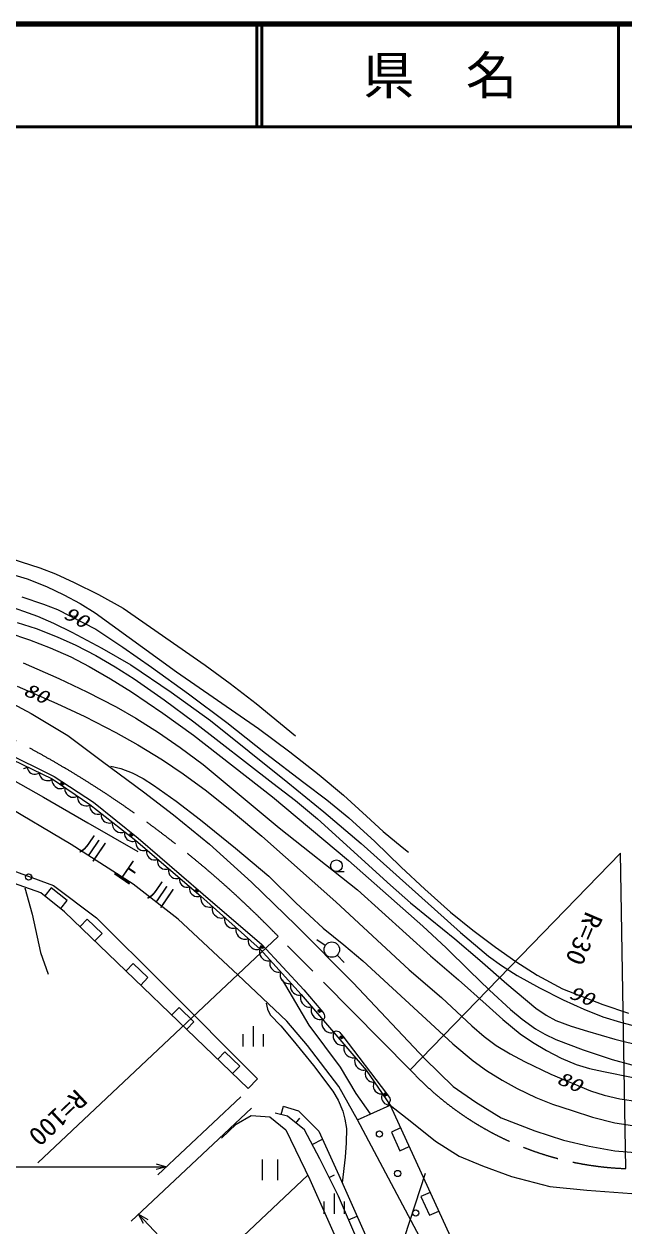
# Model space of a CAD drawing. Units: millimetres, scale not verified. Extents: x 40000 to 680000, y 20000 to 380000.
# Drawn here: x 275079 to 333538, y 262898 to 380000 of the extents above; entities that cross this region are included whole.
import ezdxf
from ezdxf.enums import TextEntityAlignment as Align

# ---------------------------------------------------------------- set-up
doc = ezdxf.new("R2010")
doc.units = ezdxf.units.MM
doc.header["$LTSCALE"] = 1000
doc.linetypes.add('CHAIN', pattern=[18.5, 12, -1.5, 3.5, -1.5])
for name, color, linetype, lineweight in [('M-BGD', 7, 'Continuous', 13), ('M-BGD-EXST', 7, 'Continuous', 13), ('M-BMK', 2, 'CHAIN', 13), ('M-STR-HTXT', 7, 'Continuous', 13), ('M-TTL', 2, 'Continuous', 140), ('M-TTL-LINE', 7, 'Continuous', 50)]:
    doc.layers.add(name, color=color, linetype=linetype, lineweight=lineweight)
doc.layers.add('M-BGD-HTXT', color=7, linetype='Continuous')
doc.layers.add('M-TTL-TXT', color=7, linetype='Continuous')
doc.styles.add('ＭＳ ゴシック', font='')
doc.styles.get('ＭＳ ゴシック').set_extended_font_data('MS Gothic')

msp = doc.modelspace()

# ---------------------------------------------------------------- linework, layer by layer
at = {"layer": 'M-BGD'}
for p, q in [((272520, 314541), (275773, 312819)), ((275773, 312819), (279333, 310675)), ((279333, 310675), (282739, 308149)), ((272969, 308796), (277809, 306452)), ((273103, 309118), (278010, 306688)), ((282739, 308149), (286720, 305202)), ((272261, 307314), (276962, 304689)), ((275013, 307464), (275150, 307491)), ((275150, 307491), (275262, 307530)), ((275262, 307530), (275399, 307619)), ((275399, 307619), (275412, 307468)), ((275412, 307468), (275449, 307364)), ((275449, 307364), (275508, 307248)), ((275508, 307248), (275615, 307110)), ((275615, 307110), (275744, 307019)), ((275744, 307019), (275884, 306951)), ((275884, 306951), (276036, 306906)), ((276036, 306906), (276210, 306908)), ((276210, 306908), (276338, 306933)), ((276338, 306933), (276442, 306970)), ((276442, 306970), (276569, 307053)), ((276569, 307053), (276584, 306890)), ((276584, 306890), (276623, 306778)), ((276623, 306778), (276687, 306653)), ((276687, 306653), (276801, 306505)), ((276801, 306505), (276940, 306406)), ((276940, 306406), (277092, 306333)), ((277092, 306333), (277255, 306285)), ((277255, 306285), (277443, 306287)), ((277443, 306287), (277580, 306314)), ((277580, 306314), (277692, 306353)), ((277692, 306353), (277829, 306443)), ((277809, 306452), (277800, 306277)), ((277800, 306277), (277824, 306152)), ((277809, 306452), (281498, 303955)), ((277824, 306152), (277873, 306011)), ((277873, 306011), (277971, 305835)), ((277971, 305835), (278104, 305709)), ((278010, 306688), (281841, 304183)), ((278104, 305709), (278253, 305608)), ((276962, 304689), (281296, 302186)), ((278253, 305608), (278419, 305532)), ((278419, 305532), (278618, 305506)), ((278618, 305506), (278768, 305513)), ((278768, 305513), (278893, 305537)), ((278893, 305537), (279051, 305611)), ((279051, 305611), (279042, 305436)), ((279042, 305436), (279066, 305311)), ((279066, 305311), (279115, 305170)), ((279115, 305170), (279213, 304994)), ((279213, 304994), (279346, 304868)), ((279346, 304868), (279495, 304768)), ((279495, 304768), (279661, 304691)), ((279661, 304691), (279860, 304665)), ((279860, 304665), (280010, 304672)), ((280010, 304672), (280135, 304696)), ((280135, 304696), (280294, 304770)), ((280294, 304770), (280284, 304595)), ((280284, 304595), (280308, 304470)), ((280308, 304470), (280357, 304329)), ((286720, 305202), (289628, 302944)), ((276718, 295349), (253338, 303651)), ((279665, 300050), (272890, 304078)), ((280357, 304329), (280456, 304153)), ((280456, 304153), (280588, 304027)), ((280588, 304027), (280737, 303927)), ((280737, 303927), (280903, 303850)), ((280903, 303850), (281102, 303824)), ((281102, 303824), (281252, 303831)), ((281252, 303831), (281377, 303855)), ((281377, 303855), (281536, 303929)), ((281498, 303955), (281477, 303793)), ((281477, 303793), (281492, 303675)), ((281492, 303675), (281528, 303540)), ((281498, 303955), (285981, 300441)), ((281528, 303540), (281608, 303370)), ((281608, 303370), (281723, 303244)), ((281841, 304183), (286187, 300678)), ((281296, 302186), (286179, 299378)), ((281723, 303244), (281856, 303141)), ((281856, 303141), (282005, 303059)), ((282005, 303059), (282189, 303022)), ((282189, 303022), (282329, 303019)), ((282329, 303019), (282447, 303033)), ((282447, 303033), (282599, 303091)), ((282599, 303091), (282579, 302929)), ((282579, 302929), (282594, 302811)), ((282594, 302811), (282630, 302676)), ((282630, 302676), (282710, 302506)), ((282710, 302506), (282825, 302381)), ((282825, 302381), (282957, 302277)), ((282957, 302277), (283107, 302195)), ((283107, 302195), (283291, 302158)), ((283291, 302158), (283431, 302155)), ((283431, 302155), (283549, 302169)), ((283549, 302169), (283701, 302228)), ((283701, 302228), (283680, 302054)), ((289628, 302944), (293156, 300096)), ((283680, 302054), (283695, 301928)), ((283695, 301928), (283734, 301783)), ((283734, 301783), (283820, 301601)), ((283820, 301601), (283943, 301466)), ((283943, 301466), (284085, 301355)), ((284085, 301355), (284245, 301268)), ((284245, 301268), (284442, 301228)), ((284442, 301228), (284592, 301224)), ((284592, 301224), (284719, 301240)), ((284719, 301240), (284882, 301302)), ((284882, 301302), (284862, 301140)), ((284862, 301140), (284876, 301022)), ((284876, 301022), (284912, 300887)), ((267805, 299805), (277938, 296082)), ((285709, 296204), (279665, 300050)), ((284912, 300887), (284993, 300717)), ((284993, 300717), (285108, 300592)), ((285108, 300592), (285240, 300488)), ((285240, 300488), (285389, 300406)), ((285389, 300406), (285573, 300369)), ((285573, 300369), (285713, 300366)), ((285713, 300366), (285831, 300380)), ((285831, 300380), (285984, 300439)), ((285981, 300441), (285954, 300280)), ((285954, 300280), (285963, 300162)), ((285963, 300162), (285994, 300025)), ((285981, 300441), (292320, 295024)), ((285994, 300025), (286067, 299852)), ((286067, 299852), (286176, 299721)), ((286187, 300678), (292542, 295211)), ((293156, 300096), (297247, 296401)), ((286176, 299721), (286304, 299612)), ((286304, 299612), (286450, 299524)), ((286450, 299524), (286632, 299479)), ((286632, 299479), (286772, 299470)), ((286772, 299470), (286890, 299480)), ((286890, 299480), (287045, 299531)), ((287045, 299531), (287018, 299370)), ((287018, 299370), (287027, 299252)), ((287027, 299252), (287058, 299115)), ((287058, 299115), (287131, 298942)), ((287131, 298942), (287241, 298812)), ((287241, 298812), (287368, 298703)), ((287368, 298703), (287514, 298615)), ((287514, 298615), (287697, 298570)), ((287955, 298570), (288109, 298622)), ((288109, 298622), (288082, 298461)), ((287697, 298570), (287836, 298561)), ((287836, 298561), (287955, 298570)), ((288082, 298461), (288092, 298343)), ((288092, 298343), (288122, 298206)), ((288122, 298206), (288195, 298033)), ((288195, 298033), (288305, 297902)), ((288305, 297902), (288433, 297793)), ((288433, 297793), (288579, 297705)), ((288579, 297705), (288761, 297660)), ((288761, 297660), (288901, 297651)), ((288901, 297651), (289019, 297661)), ((289019, 297661), (289174, 297712)), ((289174, 297712), (289147, 297551)), ((289147, 297551), (289156, 297433)), ((289156, 297433), (289187, 297296)), ((289187, 297296), (289260, 297123)), ((289260, 297123), (289369, 296993)), ((289369, 296993), (289497, 296884)), ((289497, 296884), (289643, 296796)), ((289643, 296796), (289825, 296751)), ((289825, 296751), (289965, 296742)), ((289965, 296742), (290083, 296751)), ((290083, 296751), (290238, 296803)), ((290238, 296803), (290213, 296653)), ((290213, 296653), (290222, 296543)), ((290222, 296543), (290250, 296417)), ((290250, 296417), (290318, 296256)), ((297247, 296401), (301601, 292179)), ((305520, 297420), (306270, 297420)), ((275167, 295846), (275873, 293285)), ((279037, 293518), (276718, 295349)), ((277712, 295838), (277093, 295053)), ((279282, 294599), (277712, 295838)), ((277938, 296082), (282150, 292907)), ((290104, 292785), (285709, 296204)), ((290318, 296256), (290420, 296135)), ((290420, 296135), (290538, 296033)), ((290538, 296033), (290674, 295952)), ((290674, 295952), (290843, 295910)), ((290843, 295910), (290973, 295902)), ((290973, 295902), (291083, 295910)), ((291083, 295910), (291226, 295958)), ((291226, 295958), (291199, 295797)), ((291199, 295797), (291209, 295679)), ((291209, 295679), (291239, 295542)), ((291239, 295542), (291312, 295369)), ((291312, 295369), (291422, 295239)), ((291422, 295239), (291550, 295130)), ((291550, 295130), (291696, 295042)), ((292542, 295211), (298243, 290305)), ((278662, 293814), (279282, 294599)), ((291696, 295042), (291878, 294997)), ((291878, 294997), (292018, 294988)), ((292018, 294988), (292136, 294997)), ((292136, 294997), (292291, 295049)), ((292320, 295024), (292287, 294852)), ((292287, 294852), (292294, 294725)), ((292294, 294725), (292324, 294578)), ((292320, 295024), (298083, 289876)), ((292324, 294578), (292398, 294391)), ((292398, 294391), (292512, 294249)), ((292512, 294249), (292647, 294129)), ((292647, 294129), (292801, 294031)), ((292801, 294031), (292995, 293978)), ((292995, 293978), (293144, 293966)), ((293144, 293966), (293272, 293973)), ((293272, 293973), (293439, 294025)), ((293439, 294025), (293404, 293841)), ((275873, 293285), (276689, 289535)), ((296923, 276303), (279037, 293518)), ((281246, 292780), (280552, 292059)), ((282687, 291393), (281246, 292780)), ((282150, 292907), (288682, 286437)), ((295926, 287366), (290104, 292785)), ((293404, 293841), (293411, 293706)), ((293411, 293706), (293443, 293549)), ((293443, 293549), (293522, 293349)), ((293522, 293349), (293644, 293198)), ((293644, 293198), (293787, 293070)), ((293787, 293070), (293952, 292966)), ((293952, 292966), (294159, 292909)), ((294159, 292909), (294318, 292896)), ((294318, 292896), (294454, 292903)), ((294454, 292903), (294632, 292959)), ((294632, 292959), (294599, 292787)), ((294599, 292787), (294606, 292660)), ((294606, 292660), (294636, 292513)), ((294636, 292513), (294710, 292326)), ((294710, 292326), (294824, 292183)), ((294824, 292183), (294958, 292063)), ((294958, 292063), (295113, 291966)), ((295113, 291966), (295307, 291913)), ((295307, 291913), (295456, 291900)), ((295456, 291900), (295583, 291907)), ((295583, 291907), (295750, 291959)), ((295750, 291959), (295715, 291776)), ((295715, 291776), (295723, 291640)), ((295723, 291640), (295755, 291484)), ((301601, 292179), (307143, 286571)), ((281993, 290673), (282687, 291393)), ((295755, 291484), (295834, 291284)), ((295834, 291284), (295956, 291132)), ((295956, 291132), (296099, 291004)), ((296099, 291004), (296263, 290900)), ((296263, 290900), (296471, 290844)), ((296471, 290844), (296630, 290830)), ((296630, 290830), (296765, 290838)), ((296765, 290838), (296944, 290893)), ((296944, 290893), (296911, 290722)), ((296911, 290722), (296918, 290594)), ((296918, 290594), (296948, 290447)), ((296948, 290447), (297022, 290260)), ((304437, 290225), (303595, 290764)), ((276689, 289535), (277432, 287420)), ((297022, 290260), (297136, 290118)), ((297136, 290118), (297270, 289998)), ((297270, 289998), (297425, 289901)), ((297425, 289901), (297619, 289848)), ((297619, 289848), (297768, 289835)), ((297768, 289835), (297895, 289842)), ((297895, 289842), (298062, 289894)), ((298032, 289708), (298026, 289581)), ((298026, 289581), (298039, 289432)), ((298083, 289876), (298032, 289708)), ((298039, 289432), (298093, 289238)), ((298083, 289876), (302078, 285458)), ((298243, 290305), (302355, 285912)), ((305590, 289282), (306286, 288563)), ((285717, 288476), (285024, 287756)), ((287158, 287089), (285717, 288476)), ((298093, 289238), (298192, 289084)), ((298192, 289084), (298312, 288951)), ((298312, 288951), (298455, 288838)), ((298455, 288838), (298643, 288764)), ((298643, 288764), (298790, 288736)), ((298790, 288736), (298917, 288729)), ((298917, 288729), (299089, 288763)), ((299038, 288596), (299032, 288469)), ((299032, 288469), (299045, 288319)), ((299089, 288763), (299038, 288596)), ((299045, 288319), (299099, 288126)), ((299099, 288126), (299198, 287972)), ((286465, 286369), (287158, 287089)), ((300687, 282849), (295926, 287366)), ((299198, 287972), (299319, 287838)), ((299319, 287838), (299462, 287725)), ((299462, 287725), (299649, 287652)), ((299649, 287652), (299796, 287623)), ((299796, 287623), (299923, 287617)), ((299923, 287617), (300095, 287651)), ((300044, 287483), (300038, 287356)), ((300038, 287356), (300051, 287207)), ((300095, 287651), (300044, 287483)), ((300051, 287207), (300105, 287013)), ((300105, 287013), (300204, 286859)), ((288682, 286437), (297839, 277219)), ((300204, 286859), (300325, 286726)), ((300219, 286864), (302844, 282469)), ((300325, 286726), (300468, 286612)), ((300468, 286612), (300655, 286539)), ((300655, 286539), (300802, 286511)), ((300802, 286511), (300930, 286504)), ((300930, 286504), (301101, 286538)), ((301050, 286371), (301044, 286244)), ((301044, 286244), (301058, 286094)), ((301101, 286538), (301050, 286371)), ((301058, 286094), (301112, 285900)), ((301112, 285900), (301210, 285747)), ((301210, 285747), (301331, 285613)), ((302355, 285912), (303991, 283949)), ((307143, 286571), (314136, 279182)), ((301331, 285613), (301474, 285500)), ((301474, 285500), (301661, 285427)), ((301661, 285427), (301809, 285398)), ((301809, 285398), (301936, 285392)), ((301936, 285392), (302107, 285426)), ((302020, 285281), (302009, 285145)), ((302009, 285145), (302020, 284985)), ((302078, 285458), (302020, 285281)), ((302020, 284985), (302072, 284777)), ((302072, 284777), (302173, 284611)), ((302078, 285458), (308417, 278081)), ((302173, 284611), (302298, 284465)), ((290189, 284173), (289495, 283452)), ((291630, 282786), (290189, 284173)), ((302298, 284465), (302448, 284340)), ((302448, 284340), (302646, 284257)), ((302646, 284257), (302802, 284223)), ((302802, 284223), (302937, 284213)), ((302937, 284213), (303121, 284244)), ((303062, 284067), (303052, 283932)), ((303052, 283932), (303063, 283772)), ((303121, 284244), (303062, 284067)), ((303063, 283772), (303115, 283564)), ((303115, 283564), (303216, 283397)), ((303216, 283397), (303341, 283252)), ((303991, 283949), (304183, 283719)), ((304183, 283719), (304285, 283596)), ((304285, 283596), (304334, 283506)), ((304334, 283506), (304365, 283376)), ((290936, 282065), (291630, 282786)), ((297390, 282377), (297390, 280377)), ((302702, 280468), (300687, 282849)), ((302844, 282469), (305897, 278379)), ((303341, 283252), (303491, 283127)), ((303491, 283127), (303688, 283044)), ((303688, 283044), (303845, 283009)), ((303845, 283009), (303980, 282999)), ((303980, 282999), (304164, 283031)), ((304102, 282843), (304091, 282699)), ((304091, 282699), (304102, 282529)), ((304164, 283031), (304102, 282843)), ((304102, 282529), (304158, 282308)), ((304158, 282308), (304265, 282131)), ((304229, 282976), (304183, 282938)), ((304293, 283056), (304229, 282976)), ((304347, 283179), (304293, 283056)), ((304370, 283276), (304347, 283179)), ((304365, 283376), (304370, 283276)), ((296390, 281577), (296390, 280377)), ((298390, 281577), (298390, 280377)), ((304265, 282131), (304398, 281976)), ((304398, 281976), (304556, 281844)), ((304556, 281844), (304767, 281755)), ((304767, 281755), (304933, 281719)), ((304933, 281719), (305077, 281708)), ((305077, 281708), (305272, 281741)), ((305197, 281792), (305261, 281841)), ((305213, 281564), (305203, 281429)), ((305203, 281429), (305214, 281269)), ((305272, 281741), (305213, 281564)), ((305214, 281269), (305266, 281061)), ((305261, 281841), (305381, 281881)), ((305266, 281061), (305367, 280895)), ((305381, 281881), (305497, 281894)), ((305497, 281894), (305637, 281875)), ((305637, 281875), (305745, 281832)), ((305745, 281832), (305862, 281745)), ((305862, 281745), (305959, 281618)), ((305959, 281618), (306141, 281379)), ((306141, 281379), (310393, 275800)), ((305754, 276500), (302702, 280468)), ((305367, 280895), (305492, 280749)), ((305492, 280749), (305641, 280624)), ((305641, 280624), (305839, 280541)), ((305839, 280541), (305996, 280507)), ((305996, 280507), (306131, 280496)), ((306131, 280496), (306315, 280528)), ((306256, 280351), (306246, 280215)), ((306246, 280215), (306256, 280056)), ((306315, 280528), (306256, 280351)), ((306256, 280056), (306309, 279848)), ((294660, 279869), (293967, 279149)), ((296101, 278482), (294660, 279869)), ((306309, 279848), (306410, 279681)), ((306410, 279681), (306535, 279535)), ((306535, 279535), (306684, 279411)), ((306684, 279411), (306882, 279328)), ((306882, 279328), (307038, 279293)), ((307038, 279293), (307174, 279283)), ((307174, 279283), (307358, 279314)), ((307299, 279137), (307289, 279002)), ((307289, 279002), (307299, 278842)), ((307358, 279314), (307299, 279137)), ((307299, 278842), (307352, 278634)), ((314136, 279182), (316907, 276477)), ((295408, 277762), (296101, 278482)), ((305897, 278379), (307423, 275815)), ((307352, 278634), (307452, 278468)), ((307452, 278468), (307578, 278322)), ((307578, 278322), (307727, 278197)), ((307727, 278197), (307925, 278114)), ((307925, 278114), (308081, 278080)), ((308081, 278080), (308217, 278069)), ((308217, 278069), (308400, 278101)), ((308328, 277816), (308322, 277676)), ((308322, 277676), (308348, 277490)), ((308350, 277933), (308328, 277816)), ((308417, 278081), (308350, 277933)), ((308417, 278081), (310756, 274678)), ((297839, 277219), (296923, 276303)), ((307567, 273249), (305754, 276500)), ((308348, 277490), (308420, 277336)), ((308420, 277336), (308515, 277197)), ((308515, 277197), (308634, 277075)), ((308634, 277075), (308798, 276984)), ((308798, 276984), (308931, 276939)), ((308931, 276939), (309047, 276917)), ((309047, 276917), (309210, 276927)), ((309121, 276662), (309115, 276522)), ((309115, 276522), (309141, 276336)), ((309143, 276779), (309121, 276662)), ((309210, 276927), (309143, 276779)), ((316907, 276477), (319092, 274945)), ((307423, 275815), (308817, 273809)), ((309141, 276336), (309213, 276182)), ((309213, 276182), (309308, 276043)), ((309308, 276043), (309426, 275921)), ((309426, 275921), (309591, 275830)), ((309591, 275830), (309723, 275785)), ((309723, 275785), (309840, 275763)), ((309840, 275763), (310003, 275773)), ((309920, 275527), (309915, 275397)), ((309915, 275397), (309939, 275224)), ((309940, 275636), (309920, 275527)), ((309939, 275224), (310006, 275081)), ((310003, 275773), (309940, 275636)), ((310393, 275800), (310575, 275561)), ((310575, 275561), (310672, 275434)), ((310672, 275434), (310716, 275342)), ((310716, 275342), (310741, 275211)), ((310741, 275211), (310742, 275111)), ((300147, 273744), (300361, 274572)), ((300319, 274585), (301809, 274126)), ((301809, 274126), (303796, 272139)), ((307567, 273249), (310756, 274678)), ((310006, 275081), (310094, 274953)), ((310094, 274953), (310204, 274839)), ((310204, 274839), (310356, 274754)), ((310356, 274754), (310480, 274713)), ((310480, 274713), (310588, 274693)), ((310588, 274817), (310541, 274781)), ((310656, 274894), (310588, 274817)), ((310588, 274693), (310739, 274702)), ((310715, 275014), (310656, 274894)), ((310742, 275111), (310715, 275014)), ((310756, 274678), (319400, 255845)), ((310756, 274678), (312869, 273018)), ((319092, 274945), (321578, 273422)), ((295734, 272827), (297224, 273668)), ((297224, 273668), (299020, 273515)), ((299020, 273515), (300587, 272254)), ((300739, 273591), (299555, 273897)), ((302421, 272254), (300739, 273591)), ((301580, 272923), (301961, 273401)), ((317402, 254769), (307567, 273249)), ((312869, 273018), (315174, 271174)), ((321578, 273422), (324865, 272179)), ((294320, 271452), (295734, 272827)), ((300587, 272254), (302917, 267440)), ((303911, 269427), (302421, 272254)), ((303796, 272139), (305745, 267860)), ((311779, 272448), (310871, 272031)), ((310871, 272031), (311705, 270213)), ((324865, 272179), (327632, 271257)), ((303166, 270840), (304151, 271360)), ((311705, 270213), (312614, 270630)), ((315174, 271174), (317479, 269714)), ((327632, 271257), (330157, 270656)), ((330157, 270656), (332643, 270215)), ((298298, 269357), (298298, 267357)), ((299818, 267357), (299818, 269357)), ((305706, 265797), (303911, 269427)), ((317479, 269714), (319746, 268754)), ((332643, 270215), (335449, 269974)), ((319746, 268754), (322589, 267717)), ((302917, 267440), (306776, 258843)), ((304809, 267612), (305322, 267866)), ((305745, 267860), (308496, 261708)), ((322589, 267717), (326316, 266756)), ((305286, 266071), (305286, 264071)), ((314661, 266170), (313752, 265753)), ((326316, 266756), (329927, 266372)), ((329927, 266372), (334307, 266065)), ((304286, 265271), (304286, 264071)), ((307693, 261174), (305706, 265797)), ((306286, 265271), (306286, 264071)), ((313752, 265753), (314586, 263936)), ((306700, 263485), (307540, 263846)), ((314586, 263936), (315495, 264353))]:
    msp.add_line(p, q, dxfattribs=at)
for points in [[(272897, 328217), (276608, 327026), (278141, 326435), (279959, 325605), (282337, 324411), (284749, 323082), (292735, 317543), (295179, 315760), (297700, 313790), (301535, 310645)], [(271324, 327135), (275400, 325948), (277255, 325197), (278956, 324395), (280538, 323534), (281994, 322622), (289946, 316893), (297932, 311359), (300985, 309097), (303850, 306850), (306197, 304859), (308451, 302812), (310078, 301331), (311912, 299814), (312535, 299324)], [(273099, 323481), (276405, 322307), (277951, 321641), (279739, 320746), (282644, 319200), (285493, 317564), (289404, 314894), (293253, 312141), (300784, 306091), (304308, 303236), (307932, 300164), (315089, 293759), (317614, 291479), (320327, 289174), (321592, 288266), (323119, 287311), (325312, 286090), (327610, 284931), (329616, 284023), (331485, 283288), (333200, 282739), (334780, 282336)], [(274865, 324184), (276964, 323488), (278329, 322954), (282059, 321031), (284701, 319301), (287484, 317349), (291117, 314756), (294855, 311962), (298607, 308968), (302344, 306116), (304578, 304427), (306744, 302656), (309254, 300365), (311844, 297859), (314124, 295697), (316633, 293463), (318812, 291706), (321025, 290050), (322993, 288677), (325090, 287340), (327554, 286006), (331466, 284490), (333967, 283636)], [(274409, 321705), (276245, 321101), (278298, 320304), (280126, 319483), (282087, 318478), (283975, 317384), (285825, 316194), (288744, 314150), (291616, 312013), (299310, 306041), (301529, 304335), (303674, 302557), (310786, 296095), (312732, 294371), (314646, 292809), (317069, 290873), (319500, 288792), (322127, 286472), (324961, 284108), (325953, 283434), (326897, 282929), (328391, 282356), (329973, 281865), (332664, 281098), (335404, 280428)], [(273512, 320703), (275599, 320009), (277630, 319228), (279642, 318334), (281440, 317421), (283518, 316220), (285545, 314932), (288593, 312863), (291581, 310709), (299281, 304700), (306682, 298511), (313944, 292102), (316226, 289989), (318502, 287740), (320420, 285866), (322497, 283986), (323617, 283051), (324911, 282108), (325814, 281576), (326898, 281065), (329558, 280069), (332402, 279120), (334307, 278611)], [(274996, 317772), (278471, 316234), (281208, 314945), (284055, 313484), (285974, 312381), (288172, 310991), (290301, 309525), (292545, 307850), (299946, 301681), (307560, 295654), (314686, 289221), (317428, 286888), (320103, 284475), (321728, 283004), (323430, 281611), (324619, 280789), (326000, 279978), (327411, 279262), (328885, 278641), (330173, 278252), (331540, 277946), (334446, 277374)], [(274413, 315476), (278263, 313807), (281003, 312519), (284032, 310974), (286182, 309766), (288569, 308301), (290587, 306941), (292845, 305284), (295499, 303180), (298253, 300861), (305472, 294478), (312616, 287868), (315747, 285141), (318726, 282410), (319925, 281350), (321071, 280481), (322435, 279654), (323861, 278916), (326409, 277678), (330280, 276060), (331618, 275639), (333150, 275282), (334931, 275039)], [(283544, 307698), (284516, 307454), (285621, 307058), (286686, 306504), (287706, 305854), (289915, 304278), (292266, 302472), (295693, 299712), (298921, 296977), (301557, 294373), (304215, 291908), (306256, 290295), (308085, 288723), (315103, 282269), (316876, 280648), (318859, 278984), (320158, 278051), (321683, 277091), (323133, 276283), (324935, 275414), (326576, 274768), (328476, 274141), (330488, 273511), (332633, 272953), (335004, 272578)], [(298678, 284617), (298803, 284024), (299070, 283464), (300100, 282383), (301259, 280995), (303282, 278535), (305183, 276040), (305673, 275165), (306131, 274085), (306352, 273313), (306488, 272388), (306475, 270986), (306361, 269602), (306092, 267098)]]:
    msp.add_lwpolyline(points, dxfattribs=at)
for centre, radius in [((278803, 305990), 150), ((278803, 305990), 90), ((278803, 305990), 30), ((285535, 301012), 150), ((285535, 301012), 90), ((285535, 301012), 30), ((305520, 297990), 570), ((275525, 296898), 300), ((291912, 295555), 150), ((291912, 295555), 90), ((291912, 295555), 30), ((305069, 289821), 750), ((298253, 290075), 150), ((298253, 290075), 90), ((298253, 290075), 30), ((303876, 283853), 150), ((303876, 283853), 90), ((303876, 283853), 30), ((306021, 281288), 150), ((306021, 281288), 90), ((306021, 281288), 30), ((310274, 275709), 150), ((310274, 275709), 90), ((310274, 275709), 30), ((309713, 271865), 300), ((311483, 268009), 300), ((313253, 264154), 300)]:
    msp.add_circle(centre, radius, dxfattribs=at)
at = {"layer": 'M-BGD-EXST'}
msp.add_line((308871, 251753), (314201, 268035), dxfattribs=at)
at = {"layer": 'M-BMK'}
msp.add_line((312717, 278118), (299849, 291104), dxfattribs=at)
for centre, radius, start, end in [((228053, 221495), 100000, 44.11397, 66.66253), ((334755, 298473), 30000, 222.72545, 268.04393)]:
    msp.add_arc(centre, radius, start, end, dxfattribs=at)
at = {"layer": 'M-STR-HTXT'}
for p, q in [((333204, 299221), (312717, 278118)), ((333731, 268490), (333204, 299221)), ((299849, 291104), (276416, 269048)), ((296219, 275493), (288102, 267875)), ((297255, 274389), (285508, 263366)), ((170793, 268672), (288951, 268672)), ((287951, 268952), (288951, 268672)), ((288951, 268672), (287951, 268392)), ((291342, 257149), (302737, 267842)), ((286718, 263129), (286237, 264050)), ((286237, 264050), (287126, 263513)), ((286237, 264050), (292072, 257833))]:
    msp.add_line(p, q, dxfattribs=at)
at = {"layer": 'M-TTL'}
msp.add_line((680000, 380000), (40000, 380000), dxfattribs=at)
at = {"layer": 'M-TTL-LINE'}
for p, q in [((297750, 380000), (297750, 370000)), ((298250, 380000), (298250, 370000)), ((333000, 380000), (333000, 370000)), ((40000, 370000), (680000, 370000))]:
    msp.add_line(p, q, dxfattribs=at)

# ---------------------------------------------------------------- texts
at = {"layer": 'M-BGD', "style": 'ＭＳ ゴシック', "oblique": 15, "width": 1.35}
for s, rotation, p in [('90', 332.6, (278611, 321827)), ('80', 336.6, (274742, 314301)), ('90', 339.3, (327906, 284763)), ('80', 337, (326723, 276450))]:
    msp.add_text(s, height=1320, rotation=rotation, dxfattribs=at).set_placement(p, align=Align.BOTTOM_LEFT)
at = {"layer": 'M-BGD-HTXT', "style": 'ＭＳ ゴシック', "width": 0.8}
msp.add_text('川\u3000上\u3000川', height=1833, rotation=325.7, dxfattribs=at).set_placement((280182, 299088), align=Align.BOTTOM_LEFT)
at = {"layer": 'M-STR-HTXT', "style": 'ＭＳ ゴシック', "width": 1.05}
for s, rotation, p in [('R=30', 247, (329334, 293853)), ('R=100', 223.1, (279770, 276732))]:
    msp.add_text(s, height=1833, rotation=rotation, dxfattribs=at).set_placement(p, align=Align.BOTTOM_LEFT)
at = {"layer": 'M-TTL-TXT', "style": 'ＭＳ ゴシック'}
msp.add_text('県\u3000名', height=3666, dxfattribs=at).set_placement((315625, 375000), align=Align.MIDDLE_CENTER)

doc.saveas('drawing.dxf')
